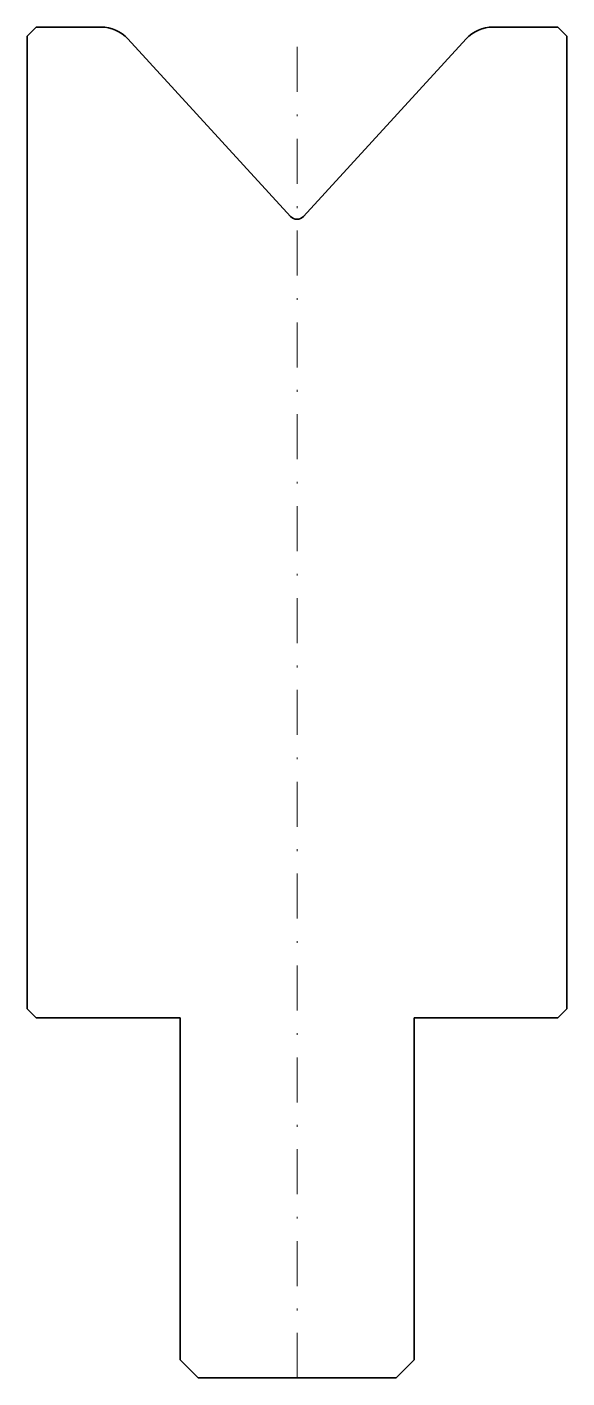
# Model space of a CAD drawing. Header units: millimetres. Extents: x -15 to 15, y -75 to 0.
import ezdxf

# ---------------------------------------------------------------- set-up
doc = ezdxf.new("R2010")
doc.units = ezdxf.units.MM
doc.header["$LTSCALE"] = 5
doc.linetypes.add('AUSGEZOGEN', pattern=[0])
doc.linetypes.add('DASHDOT', pattern=[1, 0.5, -0.25, 0, -0.25])
doc.layers.add('2', color=7, linetype='Continuous')

msp = doc.modelspace()

# ---------------------------------------------------------------- linework, layer by layer
at = {"layer": '2', "color": 7, "linetype": 'AUSGEZOGEN', "lineweight": 35}
for p, q in [((-15, -0.5), (-14.5, 0)), ((-14.5, 0), (-10.88, 0)), ((10.88, 0), (14.5, 0)), ((14.5, 0), (15, -0.5)), ((-15, -54.5), (-15, -0.5)), ((-9.405, -0.649), (-0.369, -10.511)), ((0.369, -10.511), (9.405, -0.649)), ((15, -0.5), (15, -54.5)), ((-14.5, -55), (-15, -54.5)), ((15, -54.5), (14.5, -55)), ((-6.5, -55), (-14.5, -55)), ((-6.5, -74), (-6.5, -55)), ((14.5, -55), (6.5, -55)), ((6.5, -55), (6.5, -74)), ((-5.5, -75), (-6.5, -74)), ((6.5, -74), (5.5, -75)), ((5.5, -75), (-5.5, -75))]:
    msp.add_line(p, q, dxfattribs=at)
at = {"layer": '2', "color": 7, "linetype": 'DASHDOT', "lineweight": 18}
msp.add_line((0, -75), (0, 0), dxfattribs=at)
at = {"layer": '2', "color": 7, "linetype": 'AUSGEZOGEN', "lineweight": 35}
for centre, radius, start, end in [((-10.88, -2), 2, 42.5, 90), ((10.88, -2), 2, 90, 137.5), ((0, -10.173), 0.5, 222.5, 317.5)]:
    msp.add_arc(centre, radius, start, end, dxfattribs=at)

doc.saveas('drawing.dxf')
